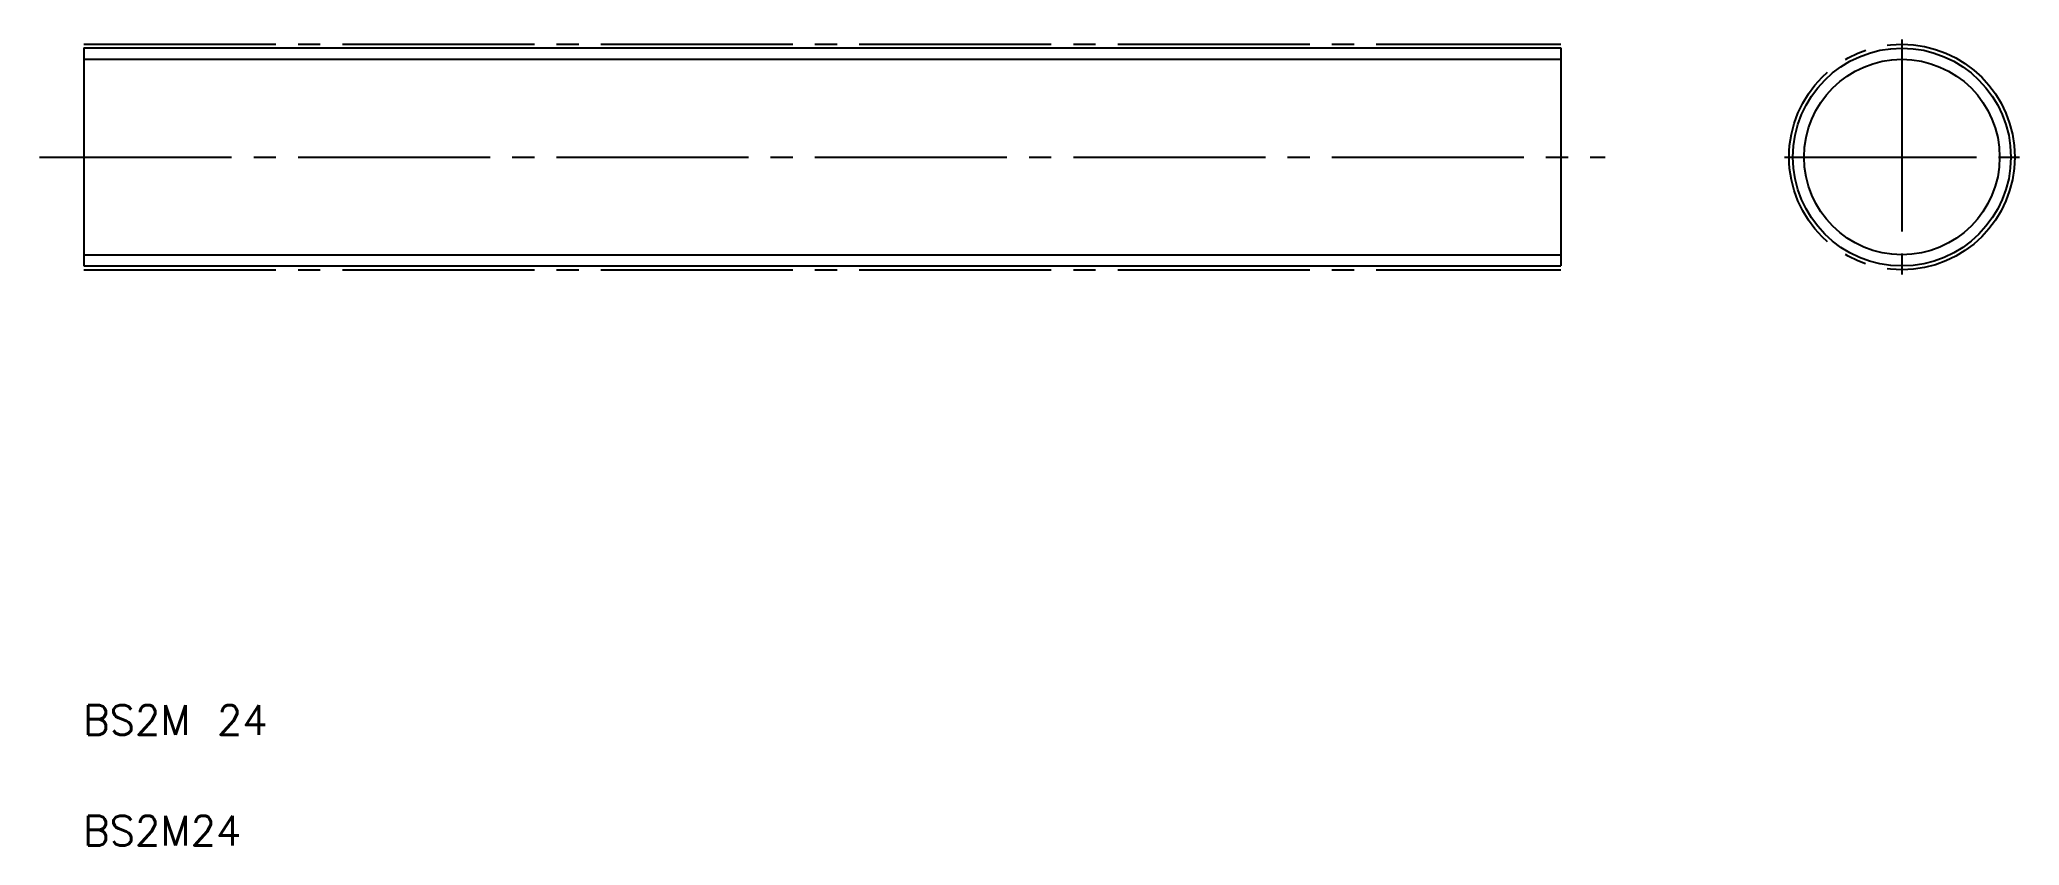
# Model space of a CAD drawing. Extents: x 2 to 136, y 5 to 60.
import ezdxf

# ---------------------------------------------------------------- set-up
doc = ezdxf.new("R2010")
doc.units = 0
doc.linetypes.add('CENTER', pattern=[17.5, 13, -1.5, 1.5, -1.5])
doc.layers.get('0').update_dxf_attribs({"linetype": 'CONTINUOUS'})
doc.layers.add('CENTER', color=1, linetype='CENTER')
doc.styles.get("Standard").update_dxf_attribs({"font": 'txt', "bigfont": 'BIGFONT'})

msp = doc.modelspace()

# ---------------------------------------------------------------- linework, layer by layer
at = {"color": 7, "linetype": 'CONTINUOUS'}
for p, q in [((5.06, 59.03), (105.06, 59.03)), ((5.06, 59.03), (5.06, 44.26)), ((105.06, 59.03), (105.06, 44.26)), ((5.06, 55.34), (5.06, 55.34)), ((5.06, 51.64), (5.06, 51.64)), ((5.06, 44.26), (105.06, 44.26))]:
    msp.add_line(p, q, dxfattribs=at)
at = {"color": 3, "linetype": 'CONTINUOUS'}
for p, q in [((5.06, 58.27), (105.06, 58.27)), ((5.06, 45.02), (105.06, 45.02))]:
    msp.add_line(p, q, dxfattribs=at)
at = {"color": 7, "linetype": 'CONTINUOUS'}
msp.add_circle((128.16, 51.64), 7.38, dxfattribs=at)
at = {"color": 3, "linetype": 'CONTINUOUS'}
msp.add_circle((128.16, 51.64), 6.62, dxfattribs=at)
at = {"layer": 'CENTER', "color": 1, "linetype": 'CENTER'}
for p, q in [((5.06, 59.28), (105.06, 59.28)), ((128.16, 59.6), (128.16, 43.69)), ((2.06, 51.64), (108.06, 51.64)), ((120.21, 51.64), (136.12, 51.64)), ((5.06, 44), (105.06, 44))]:
    msp.add_line(p, q, dxfattribs=at)
msp.add_circle((128.16, 51.64), 7.64, dxfattribs=at)

# ---------------------------------------------------------------- texts
at = {"color": 7, "linetype": 'CONTINUOUS'}
for s, p in [('BS2M 24', (5, 12.5)), ('BS2M24', (5, 5))]:
    msp.add_text(s, height=2, dxfattribs=at).set_placement(p)

doc.saveas('drawing.dxf')
